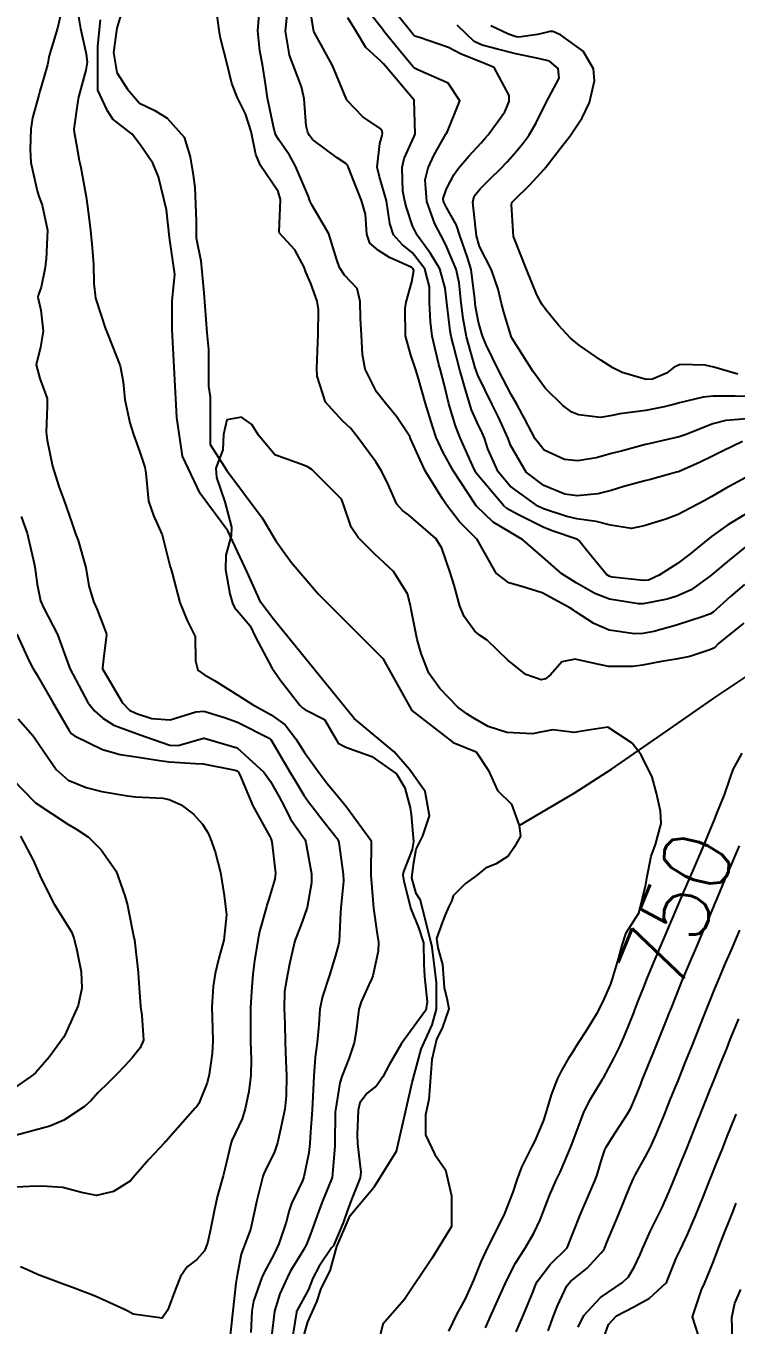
# Model space of a CAD drawing. Header units: metres. Extents: x 318500 to 325275, y 7408834 to 7428799.
# Drawn here: x 322140.2 to 322182.4, y 7422677.8 to 7422754.9 of the extents above; entities that cross this region are included whole.
import ezdxf
from ezdxf.enums import TextEntityAlignment as Align

# ---------------------------------------------------------------- set-up
doc = ezdxf.new("R2010")
doc.units = ezdxf.units.M
doc.header["$MEASUREMENT"] = 0
for name, color, linetype in [('Cotas', 45, 'Continuous'), ('Curvas de Nivel 1m', 11, 'Continuous'), ('Curvas de Nivel 5m', 15, 'Continuous'), ('Hidrografia', 140, 'Continuous'), ('Vias Primárias', 230, 'Continuous')]:
    doc.layers.add(name, color=color, linetype=linetype)
doc.styles.add('Style-STANDARD', font='STANDARD.shx')

msp = doc.modelspace()

# ---------------------------------------------------------------- linework, layer by layer
at = {"layer": 'Curvas de Nivel 1m', "flags": 128}
for points, elevation in [([(322182.936, 7422723.973), (322181.983, 7422723.201), (322180.91, 7422722.291), (322179.743, 7422721.442), (322178.891, 7422721.064), (322178.303, 7422720.894), (322176.884, 7422720.614), (322176.61, 7422720.607), (322174.888, 7422720.885), (322174.022, 7422721.235), (322172.902, 7422721.862), (322172.06, 7422722.393), (322170.925, 7422723.384), (322169.744, 7422724.422), (322168.945, 7422724.888), (322167.974, 7422725.468), (322166.96, 7422726.44), (322166.901, 7422726.521), (322165.622, 7422728.481), (322165.007, 7422729.59), (322164.599, 7422730.494), (322164.362, 7422731.161), (322163.96, 7422732.501), (322163.511, 7422734.058), (322163.383, 7422734.507), (322163.083, 7422735.384), (322162.764, 7422736.515), (322162.74, 7422738.14), (322162.81, 7422738.515), (322163.138, 7422739.734), (322163.254, 7422740.403), (322163.233, 7422740.509), (322163.151, 7422740.588), (322161.812, 7422741.183), (322161.166, 7422741.584), (322160.651, 7422742.026), (322160.476, 7422742.551), (322160.384, 7422743.744), (322160.161, 7422744.556), (322159.443, 7422746.351), (322159.361, 7422746.568), (322159.323, 7422746.66), (322159.232, 7422746.746), (322158.719, 7422747.092), (322157.246, 7422748.184), (322157.066, 7422748.41), (322156.973, 7422748.594), (322156.871, 7422748.981), (322156.745, 7422750.598), (322156.584, 7422751.307), (322156.094, 7422752.608), (322155.882, 7422753.178), (322155.65, 7422754.615), (322155.803, 7422756.164)], 752), ([(322182.957, 7422725.927), (322181.904, 7422725.307), (322180.943, 7422724.602), (322180.534, 7422724.276), (322179.652, 7422723.566), (322178.921, 7422723.014), (322178.489, 7422722.734), (322177.84, 7422722.316), (322177.204, 7422722.027), (322176.905, 7422721.991), (322175.07, 7422722.186), (322174.908, 7422722.226), (322174.715, 7422722.353), (322173.613, 7422723.686), (322173.067, 7422724.378), (322172.993, 7422724.431), (322172.941, 7422724.449), (322171.482, 7422724.939), (322170.947, 7422725.157), (322169.482, 7422725.898), (322168.957, 7422726.164), (322168.789, 7422726.263), (322168.612, 7422726.435), (322166.988, 7422728.356), (322166.916, 7422728.461), (322166.838, 7422728.616), (322166.014, 7422730.475), (322165.732, 7422731.184), (322165.339, 7422732.486), (322165.057, 7422733.645), (322164.845, 7422734.492), (322164.754, 7422734.814), (322164.357, 7422736.497), (322164.256, 7422737.351), (322164.203, 7422738.499), (322164.192, 7422739.442), (322163.923, 7422740.502), (322163.165, 7422741.477), (322162.586, 7422741.933), (322162.05, 7422742.527), (322161.843, 7422743.186), (322161.645, 7422744.533), (322161.221, 7422745.961), (322161.077, 7422746.542), (322161.251, 7422747.95), (322161.374, 7422748.423), (322161.398, 7422748.538), (322161.39, 7422748.667), (322161.263, 7422748.83), (322160.228, 7422749.52), (322159.279, 7422750.522), (322159.253, 7422750.57), (322159.241, 7422750.61), (322158.432, 7422752.579), (322157.33, 7422754.59), (322156.983, 7422756.596)], 753), ([(322142.326, 7422755.815), (322142.107, 7422754.798), (322141.59, 7422753.083), (322141.542, 7422752.807), (322141.511, 7422752.603), (322141.296, 7422751.864), (322141.055, 7422751.04), (322140.989, 7422750.813), (322140.614, 7422749.462), (322140.514, 7422748.817), (322140.479, 7422747.576), (322140.523, 7422746.817), (322140.889, 7422745.129), (322140.996, 7422744.812), (322141.192, 7422744.288), (322141.498, 7422742.805), (322141.42, 7422741.074), (322141.395, 7422740.806), (322141.371, 7422740.583), (322141.129, 7422739.419), (322140.965, 7422738.969), (322140.924, 7422738.812), (322141.109, 7422738.046), (322141.24, 7422736.808), (322141.08, 7422735.851), (322140.83, 7422734.804), (322141.058, 7422733.993), (322141.492, 7422732.795), (322141.491, 7422732.34), (322141.433, 7422730.796), (322141.485, 7422730.323), (322141.805, 7422728.792), (322142.18, 7422727.579), (322142.466, 7422726.785), (322142.946, 7422725.416), (322143.111, 7422724.947), (322143.172, 7422724.777), (322143.332, 7422724.376), (322143.778, 7422722.767), (322143.966, 7422721.691), (322144.245, 7422720.76), (322144.432, 7422720.313), (322144.864, 7422719.192), (322144.98, 7422718.867), (322145.001, 7422718.748), (322144.998, 7422718.607), (322144.842, 7422717.524), (322144.764, 7422716.818), (322144.779, 7422716.751), (322144.828, 7422716.649), (322145.953, 7422714.733), (322146.378, 7422714.308), (322146.794, 7422714.104), (322147.704, 7422713.797), (322148.79, 7422713.732), (322150.314, 7422714.196), (322150.796, 7422714.233), (322152.013, 7422713.872), (322152.789, 7422713.584), (322154.717, 7422712.621), (322154.779, 7422712.562), (322155.924, 7422710.602), (322156.225, 7422710.081), (322156.73, 7422709.251), (322157.001, 7422708.863), (322157.217, 7422708.583), (322157.876, 7422707.737), (322158.701, 7422706.685), (322158.775, 7422706.559), (322158.807, 7422706.451), (322159.07, 7422704.556), (322159.081, 7422704.138), (322158.926, 7422702.557), (322158.906, 7422702.289), (322158.822, 7422700.558), (322158.792, 7422700.384), (322158.608, 7422699.734), (322158.339, 7422698.818), (322158.256, 7422698.565), (322157.838, 7422697.304), (322157.687, 7422696.573), (322157.625, 7422695.648), (322157.516, 7422694.575), (322157.399, 7422693.704), (322157.326, 7422692.578), (322157.292, 7422691.785), (322157.229, 7422690.579), (322157.125, 7422689.238), (322157.078, 7422688.581), (322157.018, 7422688.015), (322156.725, 7422686.586), (322156.655, 7422686.358), (322156.419, 7422685.857), (322155.989, 7422685.014), (322155.853, 7422684.598), (322155.688, 7422683.895), (322155.24, 7422682.607), (322154.959, 7422682.024), (322154.354, 7422680.882), (322154.268, 7422680.704), (322154.23, 7422680.621), (322153.743, 7422679.212), (322153.649, 7422678.627), (322153.587, 7422677.347)], 751), ([(322182.903, 7422721.759), (322182.089, 7422721.061), (322181.224, 7422720.267), (322181.037, 7422720.11), (322180.877, 7422720.019), (322180.458, 7422719.859), (322178.87, 7422719.345), (322177.518, 7422718.972), (322176.865, 7422718.849), (322176.366, 7422718.834), (322174.867, 7422719.046), (322173.946, 7422719.439), (322172.878, 7422720.139), (322172.739, 7422720.243), (322172.528, 7422720.385), (322170.893, 7422721.258), (322169.681, 7422721.64), (322168.902, 7422721.865), (322168.159, 7422722.441), (322167.105, 7422724.29), (322167.01, 7422724.459), (322166.972, 7422724.491), (322166.941, 7422724.517), (322165.966, 7422725.49), (322165.211, 7422726.486), (322164.965, 7422726.844), (322163.935, 7422728.501), (322163.052, 7422730.477), (322163.038, 7422730.51), (322163.02, 7422730.555), (322162.242, 7422731.732), (322161.577, 7422732.532), (322161.05, 7422733.206), (322160.381, 7422734.55), (322160.212, 7422735.424), (322160.146, 7422736.554), (322160.099, 7422737.545), (322160.079, 7422738.556), (322159.899, 7422739.326), (322159.143, 7422740.121), (322158.842, 7422740.573), (322158.688, 7422741.043), (322158.21, 7422742.58), (322157.197, 7422744.304), (322157.096, 7422744.489), (322157.063, 7422744.592), (322156.998, 7422744.798), (322156.231, 7422746.605), (322155.881, 7422747.255), (322155.245, 7422748.15), (322155.066, 7422748.441), (322155.004, 7422748.624), (322154.923, 7422748.957), (322154.568, 7422750.631), (322154.447, 7422751.478), (322154.279, 7422752.635), (322154.125, 7422753.445), (322153.996, 7422754.64), (322154.102, 7422755.885)], 751), ([(322182.988, 7422728.122), (322181.771, 7422727.469), (322180.971, 7422726.989), (322180.513, 7422726.73), (322179.674, 7422726.289), (322178.956, 7422725.91), (322178.3, 7422725.657), (322176.949, 7422725.235), (322176.196, 7422725.089), (322174.949, 7422725.274), (322174.095, 7422725.507), (322172.953, 7422725.668), (322172.353, 7422725.788), (322170.958, 7422726.254), (322170.629, 7422726.413), (322168.978, 7422727.598), (322168.264, 7422728.441), (322167.655, 7422729.806), (322167.451, 7422730.454), (322167.328, 7422730.761), (322167.029, 7422731.386), (322166.694, 7422732.123), (322166.583, 7422732.467), (322166.394, 7422733.126), (322165.993, 7422734.476), (322165.619, 7422735.955), (322165.49, 7422736.484), (322165.43, 7422736.812), (322165.229, 7422738.488), (322165.133, 7422739.346), (322164.807, 7422740.493), (322164.254, 7422741.409), (322163.468, 7422742.507), (322163.185, 7422743.058), (322162.82, 7422744.139), (322162.725, 7422744.517), (322162.618, 7422745.11), (322162.571, 7422746.52), (322162.697, 7422747.059), (322163.257, 7422748.314), (322163.319, 7422748.45), (322163.335, 7422748.509), (322163.28, 7422750.51), (322161.572, 7422752.536), (322161.452, 7422752.679), (322161.313, 7422752.812), (322160.413, 7422753.646), (322159.865, 7422754.562), (322159.342, 7422755.399)], 754), ([(322183.034, 7422731.603), (322181.794, 7422731.501), (322181.03, 7422731.298), (322179.372, 7422730.644), (322179.022, 7422730.533), (322178.067, 7422730.314), (322177.222, 7422730.121), (322177.016, 7422730.074), (322175.653, 7422729.701), (322175.008, 7422729.533), (322174.087, 7422729.281), (322173.001, 7422729.101), (322172.216, 7422729.177), (322171.01, 7422729.745), (322170.472, 7422730.415), (322169.836, 7422731.618), (322169.403, 7422732.426), (322169.049, 7422733.049), (322168.305, 7422734.441), (322167.555, 7422735.991), (322167.363, 7422736.456), (322167.296, 7422736.651), (322167.109, 7422737.326), (322166.928, 7422738.272), (322166.9, 7422738.463), (322166.88, 7422738.707), (322166.671, 7422740.467), (322166.46, 7422741.171), (322166, 7422742.478), (322165.797, 7422743.092), (322165.196, 7422744.135), (322165.023, 7422744.492), (322165.009, 7422744.686), (322165.211, 7422745.241), (322165.633, 7422746.074), (322165.915, 7422746.48), (322166.521, 7422747.191), (322167.253, 7422747.99), (322167.484, 7422748.229), (322167.669, 7422748.454), (322168.662, 7422749.827), (322168.929, 7422750.435), (322168.934, 7422750.787), (322168.039, 7422752.449), (322167.314, 7422752.749), (322166.078, 7422753.236), (322165.322, 7422753.644), (322163.608, 7422754.227), (322163.328, 7422754.322), (322163.224, 7422754.407), (322163.138, 7422754.513), (322162.258, 7422755.615)], 756), ([(322183.05, 7422732.927), (322182.357, 7422732.95), (322181.05, 7422732.938), (322180.449, 7422732.879), (322179.044, 7422732.549), (322178.852, 7422732.494), (322178.129, 7422732.314), (322177.038, 7422732.096), (322175.496, 7422731.885), (322175.034, 7422731.79), (322174.344, 7422731.672), (322173.034, 7422731.824), (322172.651, 7422732.001), (322172.115, 7422732.394), (322171.055, 7422733.423), (322170.329, 7422734.417), (322169.099, 7422736.364), (322169.069, 7422736.43), (322168.602, 7422737.925), (322168.466, 7422738.44), (322168.28, 7422739.296), (322167.882, 7422740.449), (322167.171, 7422741.834), (322166.98, 7422742.463), (322166.807, 7422744.077), (322166.764, 7422744.467), (322166.855, 7422744.815), (322167.212, 7422745.254), (322167.811, 7422745.861), (322168.401, 7422746.442), (322168.81, 7422746.863), (322169.244, 7422747.34), (322169.741, 7422747.936), (322170.088, 7422748.422), (322170.525, 7422749.159), (322171.147, 7422750.411), (322171.188, 7422750.504), (322171.284, 7422750.681), (322171.886, 7422751.817), (322171.832, 7422752.402), (322171.316, 7422752.833), (322170.756, 7422752.978), (322169.323, 7422753.267), (322168.223, 7422753.55), (322167.33, 7422753.779), (322166.856, 7422753.99), (322166.347, 7422754.475), (322165.83, 7422754.975)], 757), ([(322182.503, 7422734.256), (322181.076, 7422734.655), (322180.567, 7422734.788), (322179.078, 7422734.819), (322178.723, 7422734.658), (322178.262, 7422734.312), (322177.436, 7422733.953), (322177.064, 7422733.934), (322175.642, 7422734.344), (322175.074, 7422734.619), (322174.362, 7422735.079), (322173.094, 7422735.951), (322172.577, 7422736.388), (322171.862, 7422737.153), (322171.116, 7422738.04), (322170.867, 7422738.413), (322170.578, 7422738.965), (322169.976, 7422740.422), (322169.18, 7422742.43), (322169.069, 7422744.302), (322169.086, 7422744.432), (322169.134, 7422744.498), (322169.202, 7422744.566), (322170.145, 7422745.491), (322171.002, 7422746.412), (322171.103, 7422746.54), (322171.234, 7422746.708), (322171.984, 7422747.664), (322172.543, 7422748.391), (322173.271, 7422749.463), (322173.69, 7422750.374), (322174.002, 7422751.667), (322173.944, 7422752.37), (322173.326, 7422753.422), (322171.973, 7422754.401), (322171.524, 7422754.59), (322171.342, 7422754.585), (322171.2, 7422754.553), (322170.61, 7422754.417), (322169.504, 7422754.262), (322169.338, 7422754.28), (322168.876, 7422754.437), (322167.83, 7422754.937)], 758), ([(322165.35, 7422677.429), (322165.842, 7422678.465), (322166.013, 7422678.775), (322166.333, 7422679.357), (322166.832, 7422680.453), (322167.272, 7422681.541), (322167.682, 7422682.44), (322168.394, 7422683.85), (322168.661, 7422684.426), (322169.156, 7422685.682), (322169.41, 7422686.415), (322169.687, 7422687.166), (322170.291, 7422688.403), (322170.463, 7422688.737), (322170.963, 7422689.907), (322171.117, 7422690.394), (322171.431, 7422691.456), (322171.799, 7422692.387), (322172.038, 7422692.864), (322172.53, 7422693.732), (322172.779, 7422694.134), (322172.934, 7422694.374), (322173.623, 7422695.436), (322174.168, 7422696.356), (322174.302, 7422696.615), (322174.572, 7422697.137), (322174.937, 7422697.994), (322175.055, 7422698.345), (322175.419, 7422699.531), (322175.645, 7422700.34), (322175.882, 7422701.083), (322176.64, 7422702.292), (322176.656, 7422702.33), (322177.039, 7422703.95), (322177.111, 7422704.323), (322177.369, 7422705.64), (322177.612, 7422706.316), (322177.963, 7422707.562), (322177.914, 7422708.312), (322177.673, 7422709.378), (322177.42, 7422710.32), (322176.77, 7422711.652), (322176.225, 7422712.336), (322174.789, 7422713.287), (322173.505, 7422713.087), (322172.786, 7422712.967), (322171.52, 7422713.132), (322170.786, 7422712.989), (322170.307, 7422712.893), (322168.785, 7422712.971), (322167.676, 7422713.334), (322166.794, 7422713.847), (322166.405, 7422714.075), (322165.88, 7422714.474), (322164.816, 7422715.577), (322164.149, 7422716.497), (322163.69, 7422717.659), (322163.468, 7422718.504), (322163.111, 7422720.274), (322163.069, 7422720.508), (322162.891, 7422721.213), (322162.048, 7422722.523), (322160.926, 7422723.585), (322159.957, 7422724.555), (322159.547, 7422725.162), (322159.059, 7422726.569), (322158.964, 7422726.835), (322157.203, 7422728.588), (322156.992, 7422728.72), (322156.77, 7422728.816), (322155.003, 7422729.466), (322154.031, 7422730.635), (322153.638, 7422731.252), (322153.03, 7422731.687), (322152.147, 7422731.54), (322151.959, 7422730.661), (322151.916, 7422729.752), (322151.51, 7422728.665), (322151.538, 7422728.109), (322152.03, 7422726.659), (322152.44, 7422725.16), (322152.409, 7422724.655), (322152.089, 7422723.492), (322152.077, 7422722.658), (322152.328, 7422721.216), (322152.489, 7422720.654), (322152.618, 7422720.393), (322152.874, 7422720.096), (322153.542, 7422719.309), (322153.864, 7422718.63), (322154.833, 7422716.807), (322154.963, 7422716.618), (322155.331, 7422716.103), (322156.491, 7422714.595), (322156.642, 7422714.436), (322156.797, 7422714.334), (322157.964, 7422713.75), (322158.646, 7422712.562), (322158.777, 7422712.35), (322159.231, 7422712.097), (322160.765, 7422711.542), (322162.235, 7422710.518), (322162.738, 7422709.698), (322163.044, 7422708.507), (322163.107, 7422708.115), (322163.242, 7422706.505), (322163.16, 7422706.036), (322162.674, 7422704.765), (322162.617, 7422704.565), (322162.614, 7422704.511), (322162.665, 7422704.145), (322163.085, 7422702.503), (322163.538, 7422701.406), (322163.834, 7422700.492), (322163.865, 7422699.228), (322163.898, 7422698.49), (322164.063, 7422696.992), (322163.974, 7422696.489), (322162.54, 7422694.51), (322161.795, 7422693.247), (322161.412, 7422692.526), (322161.036, 7422691.998), (322160.495, 7422691.553), (322160.053, 7422690.978), (322159.95, 7422690.545), (322159.901, 7422689.111), (322159.926, 7422688.545), (322160.114, 7422686.864), (322160.083, 7422686.543), (322159.605, 7422685.356), (322159.306, 7422684.551), (322159.073, 7422683.873), (322158.515, 7422682.559), (322158.462, 7422682.476), (322158.377, 7422682.372), (322157.632, 7422681.3), (322157.273, 7422680.576), (322157.006, 7422679.914), (322156.321, 7422678.649), (322156.299, 7422678.611), (322156.294, 7422678.59), (322156.288, 7422678.559), (322155.984, 7422676.595)], 749), ([(322139.938, 7422725.803), (322140.29, 7422724.81), (322140.713, 7422723.003), (322140.75, 7422722.802), (322140.895, 7422721.778), (322141.095, 7422720.798), (322141.27, 7422720.402), (322142.099, 7422718.788), (322142.83, 7422716.78), (322143.906, 7422714.763), (322144.299, 7422714.261), (322144.791, 7422713.818), (322145.451, 7422713.405), (322146.782, 7422712.91), (322147.353, 7422712.714), (322148.773, 7422712.221), (322149.27, 7422712.195), (322150.779, 7422712.629), (322150.813, 7422712.636), (322152.771, 7422712.062), (322154.355, 7422710.624), (322154.742, 7422710.059), (322155.272, 7422709.156), (322155.552, 7422708.608), (322155.945, 7422707.834), (322156.701, 7422706.737), (322156.767, 7422706.655), (322156.806, 7422706.588), (322156.851, 7422706.434), (322157.188, 7422704.582), (322157.191, 7422704.053), (322156.929, 7422702.586), (322156.631, 7422701.732), (322156.186, 7422700.597), (322155.89, 7422699.311), (322155.753, 7422698.603), (322155.588, 7422697.591), (322155.564, 7422696.605), (322155.602, 7422695.656), (322155.627, 7422694.604), (322155.661, 7422693.465), (322155.69, 7422692.602), (322155.685, 7422691.409), (322155.591, 7422690.603), (322155.363, 7422689.501), (322155.161, 7422688.609), (322154.984, 7422688.08), (322154.435, 7422686.946), (322154.327, 7422686.725), (322154.294, 7422686.621), (322153.927, 7422685.105), (322153.822, 7422684.626), (322153.558, 7422683.458), (322153.24, 7422682.631), (322153.006, 7422681.998), (322152.745, 7422680.636), (322152.697, 7422680.284), (322152.518, 7422678.638), (322152.499, 7422678.457), (322152.3, 7422676.64)], 752), ([(322139.677, 7422718.818), (322140.424, 7422717.218), (322140.636, 7422716.803), (322140.825, 7422716.473), (322141.796, 7422714.79), (322142.783, 7422713.084), (322142.919, 7422712.915), (322143.114, 7422712.775), (322144.768, 7422711.972), (322145.821, 7422711.677), (322146.762, 7422711.526), (322148.152, 7422711.313), (322148.758, 7422711.223), (322150.294, 7422711.14), (322150.757, 7422711.121), (322152.647, 7422710.747), (322152.751, 7422710.707), (322152.821, 7422710.639), (322152.92, 7422710.466), (322153.708, 7422708.63), (322154.702, 7422706.8), (322154.762, 7422706.681), (322154.79, 7422706.619), (322154.825, 7422706.491), (322155.041, 7422704.614), (322155.012, 7422704.268), (322154.647, 7422703.086), (322154.539, 7422702.723), (322154.509, 7422702.621), (322154.09, 7422701.161), (322153.991, 7422700.626), (322153.807, 7422699.423), (322153.696, 7422698.629), (322153.613, 7422697.591), (322153.557, 7422696.63), (322153.552, 7422695.628), (322153.565, 7422694.63), (322153.592, 7422693.562), (322153.576, 7422692.629), (322153.456, 7422691.67), (322153.25, 7422690.632), (322153.063, 7422690.045), (322152.461, 7422688.76), (322152.418, 7422688.641), (322152.042, 7422687.04), (322151.931, 7422686.647), (322151.594, 7422685.471), (322151.427, 7422684.655), (322151.195, 7422683.465), (322151.008, 7422682.661), (322150.834, 7422682.202), (322150.365, 7422681.682), (322149.79, 7422681.247), (322149.403, 7422680.684), (322149.105, 7422679.922), (322148.655, 7422678.695), (322148.315, 7422678.195), (322146.6, 7422678.434), (322146.319, 7422678.598), (322146.241, 7422678.643), (322146.085, 7422678.724), (322144.331, 7422679.502), (322143.139, 7422679.967), (322142.342, 7422680.259), (322140.918, 7422680.794), (322140.354, 7422681.047), (322139.909, 7422681.255)], 753), ([(322139.752, 7422713.778), (322140.629, 7422712.802), (322140.777, 7422712.594), (322142.028, 7422710.787), (322142.741, 7422710.148), (322143.795, 7422709.703), (322144.731, 7422709.479), (322146.246, 7422709.209), (322146.727, 7422709.163), (322148.361, 7422709.068), (322148.725, 7422709.004), (322149.445, 7422708.689), (322150.17, 7422708.134), (322150.709, 7422707.532), (322151.039, 7422707), (322151.189, 7422706.663), (322151.464, 7422705.882), (322151.785, 7422704.653), (322152, 7422703.3), (322152.079, 7422702.648), (322152.13, 7422702.142), (322151.982, 7422700.65), (322151.685, 7422699.572), (322151.463, 7422698.657), (322151.342, 7422697.895), (322151.264, 7422696.659), (322151.305, 7422695.416), (322151.318, 7422694.658), (322151.281, 7422693.907), (322151.113, 7422692.661), (322150.988, 7422692.178), (322150.484, 7422690.958), (322150.376, 7422690.778), (322150.278, 7422690.673), (322148.946, 7422689.174), (322148.529, 7422688.699), (322148.494, 7422688.665), (322148.459, 7422688.621), (322147.531, 7422687.622), (322146.729, 7422686.717), (322146.593, 7422686.553), (322146.425, 7422686.364), (322145.434, 7422685.716), (322144.411, 7422685.488), (322143.515, 7422685.662), (322142.418, 7422685.958), (322141.165, 7422686.046), (322140.418, 7422686.017), (322139.271, 7422685.964)], 754), ([(322139.905, 7422706.812), (322140.678, 7422705.351), (322140.909, 7422704.798), (322141.104, 7422704.355), (322141.891, 7422702.787), (322142.628, 7422701.622), (322142.95, 7422701.102), (322143.073, 7422700.773), (322143.221, 7422700.16), (322143.506, 7422698.766), (322143.545, 7422697.796), (322143.319, 7422696.769), (322142.542, 7422695.012), (322142.456, 7422694.865), (322142.403, 7422694.781), (322141.605, 7422693.708), (322140.812, 7422692.797), (322140.651, 7422692.656), (322140.506, 7422692.555), (322139.476, 7422691.835)], 756), ([(322169.34, 7422677.389), (322169.782, 7422678.408), (322170.344, 7422679.785), (322170.517, 7422680.229), (322170.604, 7422680.397), (322171.363, 7422681.392), (322172.38, 7422682.38), (322173.158, 7422684.369), (322173.531, 7422685.246), (322174.019, 7422686.356), (322174.131, 7422686.658), (322174.451, 7422687.729), (322174.607, 7422688.199), (322174.681, 7422688.347), (322175.053, 7422688.928), (322175.953, 7422690.328), (322176.143, 7422690.667), (322176.497, 7422691.469), (322176.739, 7422692.094), (322176.829, 7422692.325), (322177.314, 7422693.532), (322177.627, 7422694.314), (322178.347, 7422696.092), (322178.434, 7422696.302), (322178.469, 7422696.393), (322178.565, 7422696.632), (322179.044, 7422697.832), (322179.228, 7422698.29), (322179.636, 7422699.253), (322180.067, 7422700.278), (322180.633, 7422701.596), (322180.835, 7422702.071), (322180.919, 7422702.267), (322181.432, 7422703.488), (322181.756, 7422704.259), (322182.034, 7422704.903), (322182.615, 7422706.251)], 751), ([(322171.25, 7422677.456), (322171.583, 7422678.387), (322171.788, 7422678.933), (322172.347, 7422680.118), (322172.568, 7422680.377), (322173.553, 7422681.171), (322174.376, 7422682.053), (322174.506, 7422682.22), (322174.582, 7422682.347), (322174.727, 7422682.687), (322175.418, 7422684.335), (322176.097, 7422685.997), (322176.226, 7422686.323), (322176.289, 7422686.465), (322176.436, 7422686.731), (322177.011, 7422687.755), (322177.294, 7422688.312), (322177.663, 7422689.113), (322178.149, 7422690.303), (322178.242, 7422690.545), (322178.493, 7422691.162), (322178.824, 7422691.976), (322178.955, 7422692.293), (322179.399, 7422693.415), (322179.749, 7422694.282), (322180.526, 7422696.237), (322180.538, 7422696.27), (322180.561, 7422696.332), (322181.13, 7422697.716), (322181.352, 7422698.262), (322181.722, 7422699.14), (322182.212, 7422700.254), (322182.334, 7422700.542), (322182.63, 7422701.247)], 752), ([(322173.028, 7422677.661), (322173.36, 7422678.365), (322174.341, 7422679.423), (322175.655, 7422680.33), (322176.02, 7422680.66), (322176.364, 7422681.263), (322176.702, 7422681.99), (322176.844, 7422682.315), (322177.319, 7422683.388), (322177.778, 7422684.306), (322177.986, 7422684.733), (322178.424, 7422685.724), (322178.665, 7422686.296), (322179.179, 7422687.559), (322179.471, 7422688.285), (322180.133, 7422689.932), (322180.269, 7422690.273), (322180.33, 7422690.424), (322180.488, 7422690.824), (322180.903, 7422691.869), (322181.063, 7422692.264), (322181.485, 7422693.301), (322181.868, 7422694.257), (322182.059, 7422694.741), (322182.557, 7422695.975)], 753), ([(322174.3, 7422676.35), (322174.83, 7422677.835), (322175.295, 7422678.336), (322176.336, 7422678.883), (322177.252, 7422679.4), (322178.247, 7422680.301), (322178.286, 7422680.366), (322178.353, 7422680.528), (322178.866, 7422681.799), (322179.093, 7422682.289), (322179.514, 7422683.162), (322179.991, 7422684.276), (322180.421, 7422685.348), (322180.686, 7422686.009), (322180.79, 7422686.266), (322181.26, 7422687.45), (322181.588, 7422688.259), (322181.839, 7422688.883), (322182.382, 7422690.251), (322182.413, 7422690.328)], 754), ([(322182.212, 7422676.331), (322182.143, 7422678.243), (322182.339, 7422679.101), (322182.677, 7422679.907)], 756)]:
    msp.add_lwpolyline(points, dxfattribs=dict(at, elevation=elevation))
at = {"layer": 'Curvas de Nivel 5m', "flags": 128}
for points, elevation in [([(322182.872, 7422719.462), (322182.193, 7422718.931), (322181.368, 7422718.265), (322181.114, 7422718.009), (322180.854, 7422717.886), (322179.657, 7422717.479), (322178.845, 7422717.332), (322177.967, 7422717.19), (322176.84, 7422716.972), (322176.275, 7422716.9), (322174.838, 7422716.901), (322174.173, 7422717.027), (322172.844, 7422717.324), (322172.056, 7422717.178), (322171.389, 7422716.402), (322171.081, 7422716.151), (322170.825, 7422716.1), (322169.916, 7422716.419), (322168.843, 7422717.272), (322167.627, 7422718.449), (322167.168, 7422718.761), (322166.865, 7422719.01), (322166.257, 7422719.852), (322166.004, 7422720.473), (322165.661, 7422721.716), (322165.418, 7422722.482), (322164.931, 7422723.908), (322164.569, 7422724.494), (322162.954, 7422725.899), (322162.594, 7422726.153), (322162.261, 7422726.52), (322161.681, 7422727.828), (322161.33, 7422728.535), (322160.997, 7422729.04), (322159.876, 7422730.557), (322159.496, 7422731.034), (322159.029, 7422731.484), (322158.01, 7422732.58), (322157.521, 7422734.127), (322157.499, 7422734.586), (322157.557, 7422736.121), (322157.585, 7422736.585), (322157.606, 7422738.095), (322157.525, 7422738.586), (322157.136, 7422739.631), (322156.852, 7422740.301), (322156.741, 7422740.596), (322156.193, 7422741.633), (322155.292, 7422742.618), (322155.262, 7422742.7), (322155.338, 7422744.618), (322155.207, 7422745.101), (322154.163, 7422746.636), (322153.883, 7422747.287), (322153.605, 7422748.645), (322153.266, 7422749.709), (322152.781, 7422750.655), (322152.451, 7422751.5), (322152.172, 7422752.661), (322151.788, 7422754.203), (322151.694, 7422754.666), (322151.436, 7422756.592)], 750), ([(322182.775, 7422730.252), (322181.589, 7422729.686), (322181.007, 7422729.386), (322180.267, 7422729.015), (322178.992, 7422728.458), (322178.873, 7422728.42), (322178.453, 7422728.308), (322177.313, 7422727.998), (322176.984, 7422727.911), (322175.744, 7422727.577), (322174.975, 7422727.334), (322174.196, 7422727.137), (322172.97, 7422727.018), (322172.235, 7422727.128), (322170.978, 7422727.638), (322169.926, 7422728.421), (322169.014, 7422730.037), (322168.858, 7422730.432), (322168.288, 7422731.697), (322167.917, 7422732.447), (322167.066, 7422734.181), (322166.959, 7422734.462), (322166.907, 7422734.628), (322166.4, 7422736.471), (322166.186, 7422737.549), (322166.065, 7422738.476), (322165.948, 7422739.667), (322165.778, 7422740.481), (322165.171, 7422741.917), (322164.859, 7422742.493), (322164.509, 7422743.174), (322164.028, 7422744.502), (322163.937, 7422745.785), (322164.119, 7422746.501), (322164.477, 7422747.263), (322165.16, 7422748.491), (322165.197, 7422748.554), (322165.262, 7422748.664), (322166.003, 7422750.479), (322165.295, 7422751.514), (322163.507, 7422752.308), (322163.309, 7422752.418), (322163.213, 7422752.511), (322162.344, 7422753.549), (322161.536, 7422754.537), (322161.334, 7422754.8), (322159.961, 7422756.561)], 755), ([(322143.34, 7422755.472), (322143.462, 7422754.778), (322143.8, 7422753.258), (322143.852, 7422752.772), (322143.787, 7422752.288), (322143.358, 7422750.779), (322143.347, 7422750.711), (322143.271, 7422750.19), (322143.095, 7422748.94), (322143.072, 7422748.783), (322143.081, 7422748.615), (322143.24, 7422747.737), (322143.392, 7422746.938), (322143.429, 7422746.777), (322143.484, 7422746.519), (322143.796, 7422744.771), (322143.903, 7422744.055), (322144.051, 7422742.767), (322144.148, 7422741.753), (322144.24, 7422740.764), (322144.265, 7422739.631), (322144.353, 7422738.762), (322144.972, 7422736.872), (322145.019, 7422736.751), (322145.043, 7422736.704), (322145.089, 7422736.61), (322145.813, 7422734.743), (322145.997, 7422733.8), (322146.096, 7422732.739), (322146.403, 7422731.359), (322146.584, 7422730.734), (322147.002, 7422729.56), (322147.278, 7422728.726), (322147.336, 7422728.373), (322147.496, 7422726.715), (322147.806, 7422725.857), (322148.311, 7422724.706), (322148.795, 7422722.818), (322148.826, 7422722.701), (322148.906, 7422722.434), (322149.361, 7422720.693), (322149.803, 7422719.619), (322150.276, 7422718.679), (322150.294, 7422717.222), (322150.442, 7422716.676), (322150.826, 7422716.398), (322151.416, 7422716.066), (322152.808, 7422715.184), (322153.678, 7422714.631), (322154.794, 7422714.016), (322155.613, 7422713.432), (322156.262, 7422712.598), (322156.768, 7422711.792), (322157.643, 7422710.577), (322158.122, 7422709.951), (322158.73, 7422709.205), (322159.264, 7422708.555), (322160.7, 7422706.582), (322160.718, 7422706.557), (322160.722, 7422706.54), (322160.719, 7422706.52), (322160.709, 7422704.539), (322160.713, 7422704.496), (322160.87, 7422702.537), (322161.09, 7422700.999), (322161.167, 7422700.532), (322161.154, 7422699.99), (322160.831, 7422698.536), (322160.763, 7422698.362), (322160.582, 7422697.986), (322160.132, 7422696.979), (322160.003, 7422696.546), (322159.843, 7422695.252), (322159.712, 7422694.548), (322159.417, 7422693.661), (322158.983, 7422692.555), (322158.875, 7422692.185), (322158.607, 7422690.559), (322158.598, 7422690.44), (322158.578, 7422688.559), (322158.573, 7422688.444), (322158.433, 7422686.743), (322158.414, 7422686.577), (322158.415, 7422686.56), (322157.834, 7422685.144), (322157.616, 7422684.572), (322157.213, 7422683.403), (322156.885, 7422682.582), (322156.708, 7422682.252), (322156.367, 7422681.702), (322155.947, 7422681.006), (322155.731, 7422680.599), (322155.3, 7422679.641), (322154.988, 7422678.61), (322154.808, 7422677.116)], 750), ([(322167.514, 7422677.638), (322167.882, 7422678.437), (322168.34, 7422679.442), (322168.766, 7422680.424), (322169.308, 7422681.474), (322169.902, 7422682.407), (322170.388, 7422683.246), (322170.761, 7422684.032), (322170.906, 7422684.395), (322171.328, 7422685.48), (322171.724, 7422686.387), (322171.947, 7422686.876), (322172.455, 7422688.042), (322172.551, 7422688.286), (322172.591, 7422688.378), (322172.668, 7422688.583), (322173.341, 7422690.367), (322173.714, 7422691.14), (322174.455, 7422692.351), (322174.475, 7422692.386), (322174.511, 7422692.442), (322175.179, 7422693.695), (322175.49, 7422694.34), (322175.812, 7422695.073), (322176.321, 7422696.332), (322176.386, 7422696.508), (322176.57, 7422696.986), (322176.954, 7422697.955), (322177.102, 7422698.322), (322177.546, 7422699.376), (322177.943, 7422700.31), (322178.636, 7422701.941), (322178.789, 7422702.298), (322179.342, 7422703.608), (322179.627, 7422704.286), (322179.945, 7422705.017), (322180.485, 7422706.273), (322180.705, 7422706.793), (322181.142, 7422707.84), (322181.309, 7422708.264), (322181.714, 7422709.282), (322182.055, 7422710.257), (322182.237, 7422710.776), (322182.772, 7422711.748)], 750), ([(322138.821, 7422710.829), (322140.721, 7422708.868), (322140.797, 7422708.799), (322142.708, 7422707.532), (322143.19, 7422707.258), (322143.939, 7422706.761), (322144.689, 7422706.017), (322145.577, 7422704.736), (322146.103, 7422703.273), (322146.246, 7422702.726), (322146.324, 7422702.412), (322146.622, 7422700.912), (322146.66, 7422700.72), (322146.667, 7422700.672), (322146.886, 7422698.717), (322146.911, 7422698.391), (322147.022, 7422696.715), (322147.101, 7422696.168), (322147.199, 7422694.713), (322147.001, 7422694.247), (322146.524, 7422693.664), (322146.081, 7422693.162), (322145.664, 7422692.733), (322145.079, 7422692.164), (322144.492, 7422691.583), (322144.105, 7422691.136), (322143.703, 7422690.762), (322142.472, 7422689.956), (322141.651, 7422689.606), (322140.465, 7422689.284), (322138.772, 7422688.825)], 755), ([(322180.307, 7422676.734), (322179.818, 7422678.278), (322180.346, 7422679.894), (322180.533, 7422680.267), (322181.065, 7422681.564), (322181.323, 7422682.256), (322181.615, 7422683.028), (322182.112, 7422684.253), (322182.197, 7422684.467), (322182.418, 7422685.024)], 755)]:
    msp.add_lwpolyline(points, dxfattribs=dict(at, elevation=elevation))
at = {"layer": 'Hidrografia'}
for points in [[(322156.71, 7422677.067), (322156.973, 7422677.988), (322157.5, 7422679.173), (322157.763, 7422679.962), (322158.29, 7422681.015), (322158.685, 7422682.463), (322159.475, 7422684.306), (322160.924, 7422686.017), (322162.241, 7422688.123), (322162.636, 7422689.834), (322163.162, 7422692.203), (322163.689, 7422694.177), (322164.347, 7422695.625), (322164.611, 7422696.546), (322164.611, 7422698.126), (322164.347, 7422700.232), (322163.666, 7422703.029), (322163.403, 7422703.423), (322163.14, 7422704.342), (322163.272, 7422705.261), (322163.403, 7422706.049), (322163.797, 7422706.837), (322164.191, 7422708.019), (322163.929, 7422709.463), (322163.009, 7422710.777), (322162.089, 7422711.827), (322159.724, 7422713.797), (322154.921, 7422719.712), (322154.183, 7422720.695), (322153.364, 7422722.497), (322152.217, 7422724.953), (322150.578, 7422727.165), (322149.513, 7422729.376), (322149.185, 7422731.669), (322148.909, 7422736.892), (322148.909, 7422738.608), (322149.073, 7422740.16), (322148.746, 7422742.366), (322148.582, 7422744), (322148.092, 7422745.961), (322147.765, 7422746.779), (322147.029, 7422747.841), (322146.538, 7422748.495), (322145.394, 7422749.393), (322145.067, 7422749.884), (322144.903, 7422750.21), (322144.495, 7422751.109), (322144.495, 7422752.253), (322144.495, 7422753.724), (322144.658, 7422755.276)], [(322145.976, 7422755.971), (322145.613, 7422754.792), (322145.432, 7422753.34), (322145.613, 7422752.16), (322146.249, 7422751.162), (322146.975, 7422750.346), (322147.883, 7422749.892), (322148.609, 7422749.438), (322149.615, 7422748.325), (322149.978, 7422747.145), (322150.16, 7422746.056), (322150.25, 7422745.331), (322150.341, 7422743.334), (322150.341, 7422742.336), (322150.614, 7422740.975), (322150.795, 7422739.07), (322150.977, 7422736.711), (322151.067, 7422735.713), (322151.067, 7422734.443), (322151.067, 7422733.535), (322151.158, 7422732.9), (322151.161, 7422730.07), (322152.16, 7422728.527), (322154.248, 7422725.714), (322155.065, 7422724.353), (322155.972, 7422723.083), (322157.606, 7422721.178), (322160.239, 7422718.547), (322161.419, 7422717.367), (322163.144, 7422714.282), (322165.595, 7422712.377), (322166.956, 7422711.832), (322167.694, 7422710.718), (322168.239, 7422709.539), (322169.056, 7422708.722), (322169.51, 7422707.452), (322169.6, 7422706.817), (322169.237, 7422706.182), (322168.874, 7422705.637), (322168.148, 7422705.184), (322167.512, 7422704.911), (322166.968, 7422704.458), (322166.332, 7422704.004), (322165.606, 7422703.278), (322165.515, 7422703.006), (322165.334, 7422702.643), (322165.152, 7422702.189), (322164.971, 7422701.736), (322164.608, 7422700.738), (322164.698, 7422700.193), (322164.971, 7422699.195), (322165.061, 7422697.834), (322165.243, 7422697.108), (322165.334, 7422696.564), (322164.971, 7422695.475), (322164.608, 7422694.749), (322164.335, 7422693.57), (322164.146, 7422691.184), (322163.965, 7422690.277), (322163.965, 7422689.097), (322164.509, 7422687.918), (322165.145, 7422687.011), (322165.508, 7422685.468), (322165.508, 7422683.653), (322164.328, 7422681.748), (322162.694, 7422679.298), (322161.423, 7422677.847), (322161.06, 7422676.395)], [(322169.51, 7422707.452), (322172.783, 7422709.376), (322175.005, 7422710.803), (322178.021, 7422712.866), (322181.195, 7422715.087), (322183.1, 7422716.356), (322184.687, 7422718.101), (322185.798, 7422719.528), (322187.067, 7422720.956), (322188.337, 7422721.908), (322190.242, 7422723.653), (322192.305, 7422725.239), (322193.733, 7422727.143), (322195.638, 7422729.681), (322196.908, 7422731.426), (322198.336, 7422733.171), (322199.46, 7422738.281), (322201.524, 7422740.978), (322203.904, 7422742.247), (322206.603, 7422743.199), (322207.079, 7422743.358)]]:
    msp.add_lwpolyline(points, dxfattribs=at)
at = {"layer": 'Vias Primárias'}
for points in [[(323715.644, 7420145.548, 0), (323709.04, 7420132.939)], [(323831.088, 7420001.787, 0), (323833.844, 7420008.443, 0.220888)]]:
    msp.add_lwpolyline(points, format="xyb", dxfattribs=at)

# ---------------------------------------------------------------- texts
at = {"layer": 'Cotas', "style": 'Style-STANDARD'}
msp.add_text('750', height=4, rotation=67.5644, dxfattribs=at).set_placement((322178.86, 7422702.456, 750), align=Align.MIDDLE_CENTER)

doc.saveas('drawing.dxf')
